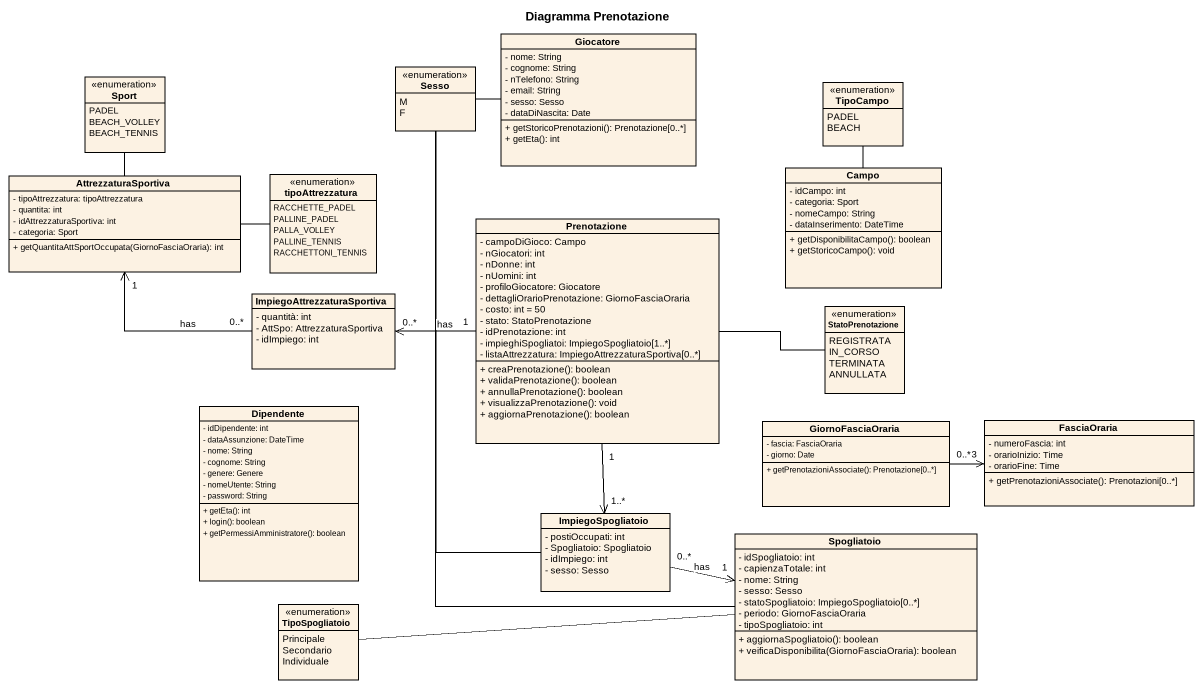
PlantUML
@startuml
title Diagramma Prenotazione
hide circle
hide empty members
skinparam classAttributeIconSize 0
class Giocatore {
  - nome: String
  - cognome: String
  - nTelefono: String
  - email: String
  - sesso: Sesso
  - dataDiNascita: Date
  + getStoricoPrenotazioni(): Prenotazione[0..*]
  + getEta(): int
}
enum Sport {
  PADEL
  BEACH_VOLLEY
  BEACH_TENNIS
}
enum Sesso {
  M
  F
}
enum TipoCampo {
  PADEL
  BEACH
}
class Campo {
  - idCampo: int
  - categoria: Sport
  - nomeCampo: String
  - dataInserimento: DateTime
  + getDisponibilitaCampo(): boolean
  + getStoricoCampo(): void
}
class AttrezzaturaSportiva {
  - tipoAttrezzatura: tipoAttrezzatura
  - quantita: int
  - idAttrezzaturaSportiva: int
  - categoria: Sport
  + getQuantitaAttSportOccupata(GiornoFasciaOraria): int
}
enum tipoAttrezzatura {
  RACCHETTE_PADEL
  PALLINE_PADEL
  PALLA_VOLLEY
  PALLINE_TENNIS
  RACCHETTONI_TENNIS
}
class Prenotazione {
  - campoDiGioco: Campo
  - nGiocatori: int
  - nDonne: int
  - nUomini: int
  - profiloGiocatore: Giocatore
  - dettagliOrarioPrenotazione: GiornoFasciaOraria
  - costo: int = 50
  - stato: StatoPrenotazione
  - idPrenotazione: int
  - impieghiSpogliatoi: ImpiegoSpogliatoio[1..*]
  - listaAttrezzatura: ImpiegoAttrezzaturaSportiva[0..*]
  + creaPrenotazione(): boolean
  + validaPrenotazione(): boolean
  + annullaPrenotazione(): boolean
  + visualizzaPrenotazione(): void
  + aggiornaPrenotazione(): boolean
}
class ImpiegoAttrezzaturaSportiva {
  - quantità: int
  - AttSpo: AttrezzaturaSportiva
  - idImpiego: int
}
enum StatoPrenotazione {
  REGISTRATA
  IN_CORSO
  TERMINATA
  ANNULLATA
}
class Dipendente {
  - idDipendente: int
  - dataAssunzione: DateTime
  - nome: String
  - cognome: String
  - genere: Genere
  - nomeUtente: String
  - password: String
  + getEta(): int
  + login(): boolean
  + getPermessiAmministratore(): boolean
}
class GiornoFasciaOraria {
  - fascia: FasciaOraria
  - giorno: Date
  + getPrenotazioniAssociate(): Prenotazione[0..*]
}
class FasciaOraria {
  - numeroFascia: int
  - orarioInizio: Time
  - orarioFine: Time
  + getPrenotazioniAssociate(): Prenotazioni[0..*]
}
class ImpiegoSpogliatoio {
  - postiOccupati: int
  - Spogliatoio: Spogliatoio
  - idImpiego: int
  - sesso: Sesso
}
class Spogliatoio {
  - idSpogliatoio: int
  - capienzaTotale: int
  - nome: String
  - sesso: Sesso
  - statoSpogliatoio: ImpiegoSpogliatoio[0..*]
  - periodo: GiornoFasciaOraria
  - tipoSpogliatoio: int
  + aggiornaSpogliatoio(): boolean
  + veificaDisponibilita(GiornoFasciaOraria): boolean
}
enum TipoSpogliatoio {
  Principale
  Secondario
  Individuale
}
Giocatore -left- Sesso
Sesso -- ImpiegoSpogliatoio
Campo -up- TipoCampo
AttrezzaturaSportiva -up- Sport
AttrezzaturaSportiva -right- tipoAttrezzatura
Prenotazione "1" -left-> "0..*" ImpiegoAttrezzaturaSportiva : has
Prenotazione -right- StatoPrenotazione
Prenotazione "1" --> "1..*" ImpiegoSpogliatoio
ImpiegoAttrezzaturaSportiva "0..*" -left-> "1" AttrezzaturaSportiva : has
GiornoFasciaOraria "0..*" -right-> "3" FasciaOraria
ImpiegoSpogliatoio "0..*" -right-> "1" Spogliatoio : has
Spogliatoio -up- Sesso
Spogliatoio -left- TipoSpogliatoio
@enduml
